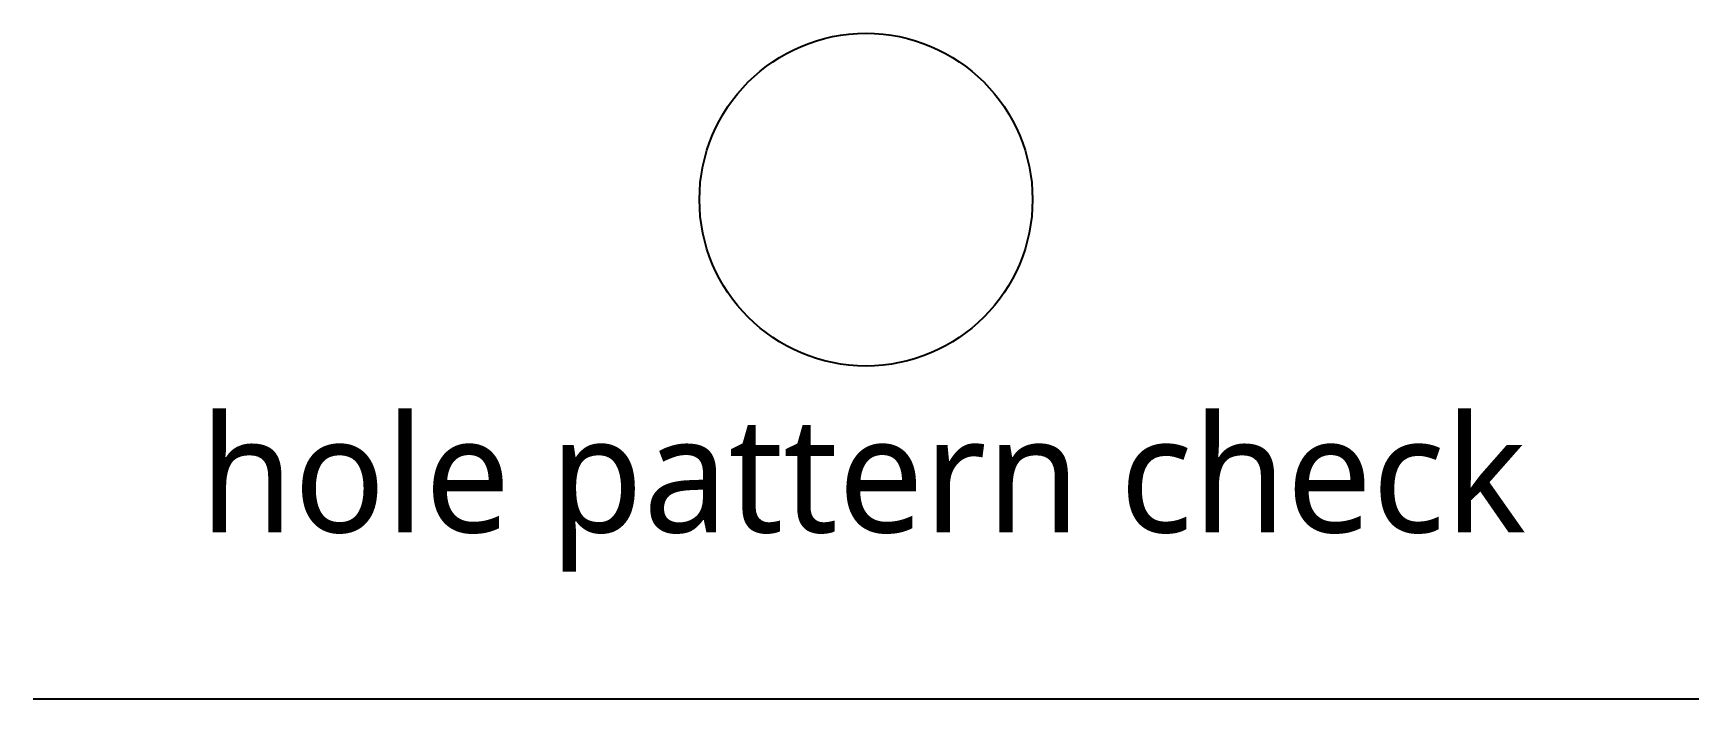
# Model space of a CAD drawing. Extents: x 0 to 50, y 0 to 20.
import ezdxf

# ---------------------------------------------------------------- set-up
doc = ezdxf.new("R2010")
doc.units = 0
doc.layers.add('ANNOTATION', color=2, linetype='CONTINUOUS')
doc.layers.add('OUTLINE', color=3, linetype='CONTINUOUS')
doc.styles.add('NOTES', font='NotoSans-Regular.ttf')

msp = doc.modelspace()

# ---------------------------------------------------------------- linework, layer by layer
at = {"layer": 'OUTLINE'}
msp.add_line((0, 0), (50, 0), dxfattribs=at)
msp.add_circle((25, 15), 5, dxfattribs=at)

# ---------------------------------------------------------------- texts
at = {"layer": 'ANNOTATION', "style": 'NOTES'}
msp.add_text('hole pattern check', height=3.5, dxfattribs=at).set_placement((5, 5))

doc.saveas('drawing.dxf')
